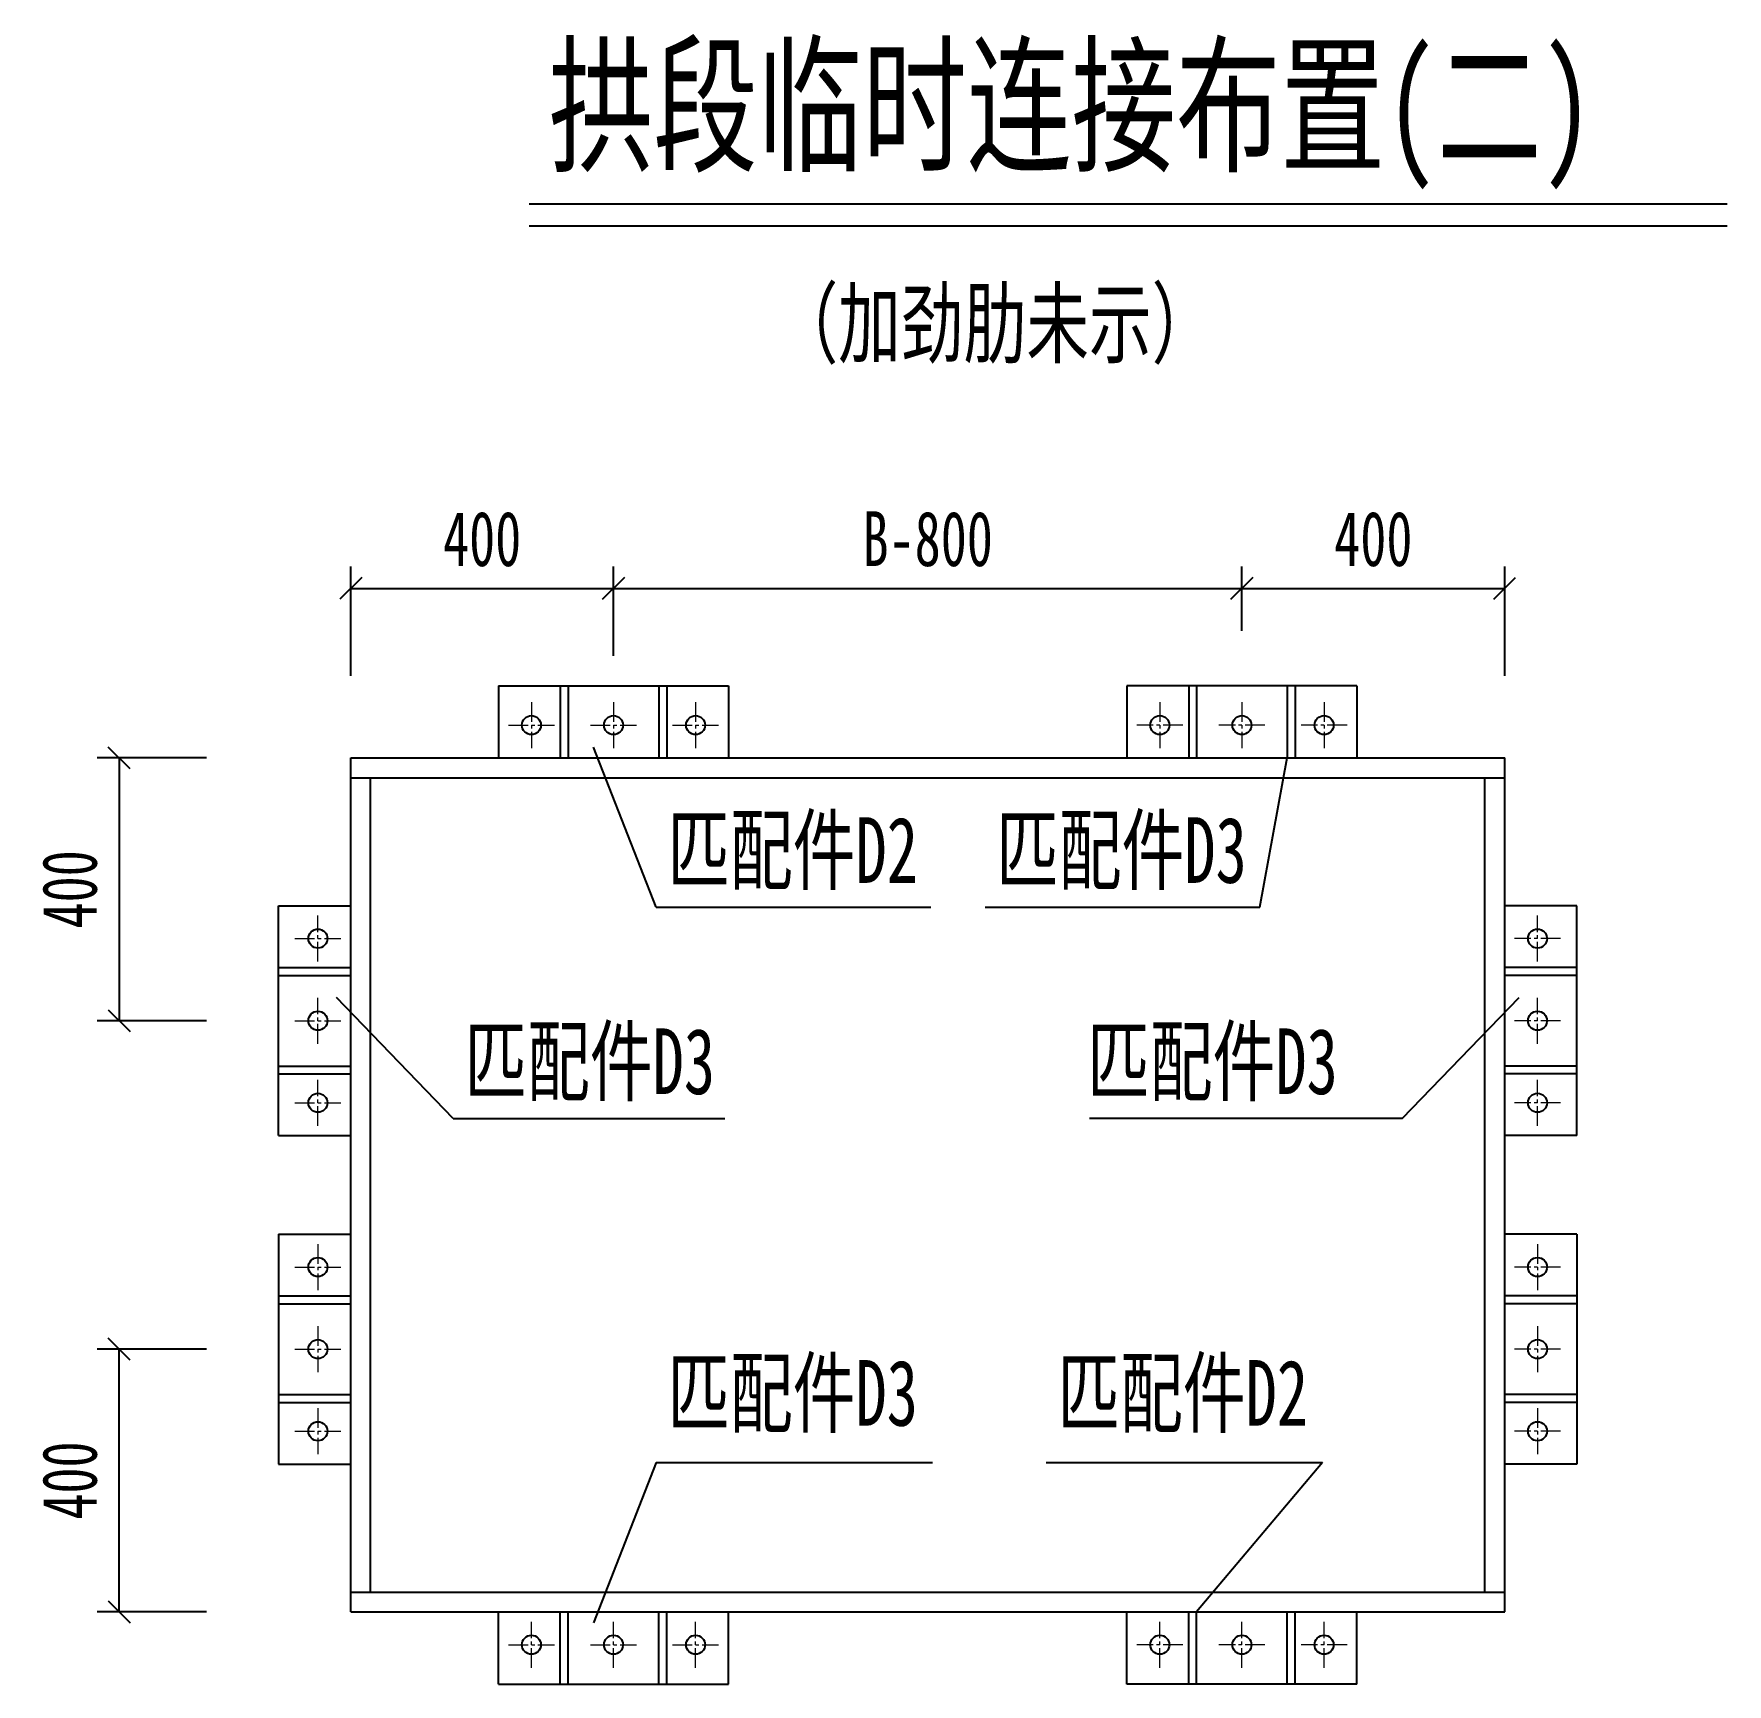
# Model space of a CAD drawing. Extents: x -51050 to 71428, y 3712 to 50864.
# Drawn here: x -51050 to -47184, y 5004 to 8773 of the extents above; entities that cross this region are included whole.
import ezdxf

# ---------------------------------------------------------------- set-up
doc = ezdxf.new("R2010")
doc.units = 0
doc.header["$LTSCALE"] = 100
doc.header["$MEASUREMENT"] = 0
doc.linetypes.add('CENTER2', pattern=[1.125, 0.75, -0.125, 0.125, -0.125])
doc.layers.get('0').update_dxf_attribs({"linetype": 'CONTINUOUS'})
doc.layers.get('DEFPOINTS').update_dxf_attribs({"color": 8, "linetype": 'CONTINUOUS'})
for name, color, linetype, lineweight in [('center', 2, 'CENTER2', 13), ('text', 7, 'CONTINUOUS', 15), ('轮廓线', 3, 'CONTINUOUS', 25)]:
    doc.layers.add(name, color=color, linetype=linetype, lineweight=lineweight)
doc.styles.get("Standard").update_dxf_attribs({"font": '仿宋_GB2312.ttf', "width": 0.7})
doc.styles.add('样式 1', font='仿宋_GB2312.ttf', dxfattribs={"width": 0.7})
doc.dimstyles.new('1', dxfattribs={"dimscale": 0, "dimtxt": 2.5, "dimasz": 1, "dimexe": 1, "dimexo": 2.5, "dimgap": 1, "dimtad": 1, "dimdec": 0, "dimlfac": 0.666667, "dimzin": 0, "dimdsep": 46, "dimtxsty": 'Standard', "dimblk": 'OBLIQUE', "dimcen": 0, "dimclrd": 256, "dimclre": 256, "dimadec": 0, "dimazin": 0, "dimtfac": 0.00144, "dimtdec": 0, "dimtofl": 0, "dimtmove": 2, "dimatfit": 3, "dimldrblk": 'OBLIQUE', "dimfxl": 4, "dimfxlon": 1, "dimtolj": 1, "dimtzin": 0, "dimarcsym": 0})

# ---------------------------------------------------------------- blocks, each defined once
blk = doc.blocks.new('_Oblique')
at = {"color": 0, "linetype": 'ByBlock', "lineweight": -2}
blk.add_line((-0.5, -0.5), (0.5, 0.5), dxfattribs=at)
blk = doc.blocks.new('*D57')
at = {"lineweight": -2, "ltscale": 200, "transparency": 16777216}
for p, q in [((-50326.8, 7306.6), (-50326.8, 7556.6)), ((-49726.8, 7409.3), (-49726.8, 7556.6)), ((-50326.8, 7506.6), (-49726.8, 7506.6))]:
    blk.add_line(p, q, dxfattribs=at)
at = {"layer": 'DEFPOINTS', "color": 0, "ltscale": 200, "transparency": 16777216}
for p in [(-49726.8, 7506.6), (-49726.8, 7284.3), (-50326.8, 7119.3)]:
    blk.add_point(p, dxfattribs=at)
at = {"lineweight": -2, "ltscale": 200, "transparency": 16777216, "xscale": 50, "yscale": 50, "zscale": 50, "rotation": 180}
blk.add_blockref('_Oblique', (-50326.8, 7506.6), dxfattribs=at)
at = {"lineweight": -2, "ltscale": 200, "transparency": 16777216, "xscale": 50, "yscale": 50, "zscale": 50}
blk.add_blockref('_Oblique', (-49726.8, 7506.6), dxfattribs=at)
at = {"color": 0, "ltscale": 200, "transparency": 16777216, "insert": (-50026.8, 7619.1), "char_height": 125, "attachment_point": 5, "style": '样式 1'}
blk.add_mtext('\\A1;400', dxfattribs=at)
blk = doc.blocks.new('*D58')
at = {"lineweight": -2, "ltscale": 200, "transparency": 16777216}
for p, q in [((-48291.7, 7409.3), (-48291.7, 7556.6)), ((-47691.7, 7306.6), (-47691.7, 7556.6)), ((-48291.7, 7506.6), (-47691.7, 7506.6))]:
    blk.add_line(p, q, dxfattribs=at)
at = {"layer": 'DEFPOINTS', "color": 0, "ltscale": 200, "transparency": 16777216}
for p in [(-47691.7, 7506.6), (-48291.7, 7284.3), (-47691.7, 7119.3)]:
    blk.add_point(p, dxfattribs=at)
at = {"lineweight": -2, "ltscale": 200, "transparency": 16777216, "xscale": 50, "yscale": 50, "zscale": 50, "rotation": 180}
blk.add_blockref('_Oblique', (-48291.7, 7506.6), dxfattribs=at)
at = {"lineweight": -2, "ltscale": 200, "transparency": 16777216, "xscale": 50, "yscale": 50, "zscale": 50}
blk.add_blockref('_Oblique', (-47691.7, 7506.6), dxfattribs=at)
at = {"color": 0, "ltscale": 200, "transparency": 16777216, "insert": (-47991.7, 7619.1), "char_height": 125, "attachment_point": 5, "style": '样式 1'}
blk.add_mtext('\\A1;400', dxfattribs=at)
blk = doc.blocks.new('*D59')
at = {"lineweight": -2, "ltscale": 200, "transparency": 16777216}
for p, q in [((-50655.9, 7119.3), (-50905.9, 7119.3)), ((-50855.9, 7119.3), (-50855.9, 6519.3)), ((-50655.9, 6519.3), (-50905.9, 6519.3))]:
    blk.add_line(p, q, dxfattribs=at)
at = {"layer": 'DEFPOINTS', "color": 0, "ltscale": 200, "transparency": 16777216}
for p in [(-50326.8, 7119.3), (-50855.9, 6519.3), (-50491.8, 6519.3)]:
    blk.add_point(p, dxfattribs=at)
at = {"lineweight": -2, "ltscale": 200, "transparency": 16777216, "xscale": 50, "yscale": 50, "zscale": 50}
for p, rotation in [((-50855.9, 7119.3), 90), ((-50855.9, 6519.3), 270)]:
    blk.add_blockref('_Oblique', p, dxfattribs=dict(at, rotation=rotation))
at = {"color": 0, "ltscale": 200, "transparency": 16777216, "insert": (-50968.4, 6819.3), "char_height": 125, "attachment_point": 5, "rotation": 90, "style": '样式 1'}
blk.add_mtext('\\A1;400', dxfattribs=at)
blk = doc.blocks.new('*D60')
at = {"lineweight": -2, "ltscale": 200, "transparency": 16777216}
for p, q in [((-50655.9, 5769.3), (-50905.9, 5769.3)), ((-50855.9, 5169.3), (-50855.9, 5769.3)), ((-50655.9, 5169.3), (-50905.9, 5169.3))]:
    blk.add_line(p, q, dxfattribs=at)
at = {"layer": 'DEFPOINTS', "color": 0, "ltscale": 200, "transparency": 16777216}
for p in [(-50855.9, 5769.3), (-50491.8, 5769.3), (-50326.8, 5169.3)]:
    blk.add_point(p, dxfattribs=at)
at = {"lineweight": -2, "ltscale": 200, "transparency": 16777216, "xscale": 50, "yscale": 50, "zscale": 50}
for p, rotation in [((-50855.9, 5769.3), 90), ((-50855.9, 5169.3), 270)]:
    blk.add_blockref('_Oblique', p, dxfattribs=dict(at, rotation=rotation))
at = {"color": 0, "ltscale": 200, "transparency": 16777216, "insert": (-50968.4, 5469.3), "char_height": 125, "attachment_point": 5, "rotation": 90, "style": '样式 1'}
blk.add_mtext('\\A1;400', dxfattribs=at)
blk = doc.blocks.new('*D95')
at = {"lineweight": -2, "ltscale": 200, "transparency": 16777216}
for p, q in [((-49726.8, 7352.9), (-49726.8, 7556.6)), ((-48291.7, 7409.3), (-48291.7, 7556.6)), ((-49726.8, 7506.6), (-48291.7, 7506.6))]:
    blk.add_line(p, q, dxfattribs=at)
at = {"layer": 'DEFPOINTS', "color": 0, "ltscale": 200, "transparency": 16777216}
for p in [(-48291.7, 7506.6), (-48291.7, 7284.3), (-49726.8, 7227.9)]:
    blk.add_point(p, dxfattribs=at)
at = {"lineweight": -2, "ltscale": 200, "transparency": 16777216, "xscale": 50, "yscale": 50, "zscale": 50, "rotation": 180}
blk.add_blockref('_Oblique', (-49726.8, 7506.6), dxfattribs=at)
at = {"lineweight": -2, "ltscale": 200, "transparency": 16777216, "xscale": 50, "yscale": 50, "zscale": 50}
blk.add_blockref('_Oblique', (-48291.7, 7506.6), dxfattribs=at)
at = {"color": 0, "ltscale": 200, "transparency": 16777216, "insert": (-49009.3, 7619.1), "char_height": 125, "attachment_point": 5, "style": '样式 1'}
blk.add_mtext('\\A1;B-800', dxfattribs=at)

msp = doc.modelspace()

# ---------------------------------------------------------------- linework, layer by layer
at = {"color": 6}
msp.add_line((-49919.1, 8384.4), (-47183.7, 8384.4), dxfattribs=at)
msp.add_line((-49919.1, 8334.4), (-47183.7, 8334.4))
at = {"ltscale": 4}
for p, q in [((-49629.3, 6778.6), (-49772.7, 7144.1)), ((-49629.3, 6778.6), (-49002.1, 6778.6)), ((-48878.4, 6778.6), (-48251.2, 6778.6)), ((-50092.6, 6296.2), (-50359.6, 6572.2)), ((-47925.9, 6296.2), (-47659, 6572.2)), ((-50092.6, 6296.2), (-49472.4, 6296.2)), ((-47925.9, 6296.2), (-48640, 6296.2)), ((-49629.3, 5510.1), (-49772.7, 5144.5)), ((-49629.3, 5510.1), (-48998.4, 5510.1)), ((-48738.6, 5510.1), (-48107.6, 5510.1)), ((-48107.6, 5510.1), (-48395.2, 5169.3))]:
    msp.add_line(p, q, dxfattribs=at)
at = {"color": 7}
msp.add_line((-48251.2, 6778.6), (-48188.2, 7119.3), dxfattribs=at)
at = {"layer": 'center', "linetype": 'CENTER2', "ltscale": 0.6}
for p, q in [((-49914.3, 7246.8), (-49914.3, 7141.8)), ((-49726.8, 7246.8), (-49726.8, 7141.8)), ((-49539.3, 7246.8), (-49539.3, 7141.8)), ((-48479.2, 7246.8), (-48479.2, 7141.8)), ((-48291.7, 7246.8), (-48291.7, 7141.8)), ((-48104.2, 7246.8), (-48104.2, 7141.8)), ((-49966.8, 7194.3), (-49861.8, 7194.3)), ((-49779.3, 7194.3), (-49674.3, 7194.3)), ((-49591.8, 7194.3), (-49486.8, 7194.3)), ((-48426.7, 7194.3), (-48531.7, 7194.3)), ((-48239.2, 7194.3), (-48344.2, 7194.3)), ((-48051.7, 7194.3), (-48156.7, 7194.3)), ((-50401.8, 6654.3), (-50401.8, 6759.3)), ((-47616.7, 6654.3), (-47616.7, 6759.3)), ((-50454.3, 6706.8), (-50349.3, 6706.8)), ((-47564.2, 6706.8), (-47669.2, 6706.8)), ((-50401.8, 6466.8), (-50401.8, 6571.8)), ((-47616.7, 6466.8), (-47616.7, 6571.8)), ((-50454.3, 6519.3), (-50349.3, 6519.3)), ((-47564.2, 6519.3), (-47669.2, 6519.3)), ((-50401.8, 6279.3), (-50401.8, 6384.3)), ((-47616.7, 6279.3), (-47616.7, 6384.3)), ((-50454.3, 6331.8), (-50349.3, 6331.8)), ((-47564.2, 6331.8), (-47669.2, 6331.8)), ((-50401.8, 6009.3), (-50401.8, 5904.3)), ((-47616.7, 6009.3), (-47616.7, 5904.3)), ((-50454.3, 5956.8), (-50349.3, 5956.8)), ((-47564.2, 5956.8), (-47669.2, 5956.8)), ((-50401.8, 5821.8), (-50401.8, 5716.8)), ((-47616.7, 5821.8), (-47616.7, 5716.8)), ((-50454.3, 5769.3), (-50349.3, 5769.3)), ((-47564.2, 5769.3), (-47669.2, 5769.3)), ((-50401.8, 5634.3), (-50401.8, 5529.3)), ((-47616.7, 5634.3), (-47616.7, 5529.3)), ((-50454.3, 5581.8), (-50349.3, 5581.8)), ((-47564.2, 5581.8), (-47669.2, 5581.8)), ((-49914.3, 5041.8), (-49914.3, 5146.8)), ((-49726.8, 5041.8), (-49726.8, 5146.8)), ((-49539.3, 5041.8), (-49539.3, 5146.8)), ((-48479.2, 5041.8), (-48479.2, 5146.8)), ((-48291.7, 5041.8), (-48291.7, 5146.8)), ((-48104.2, 5041.8), (-48104.2, 5146.8)), ((-49966.8, 5094.3), (-49861.8, 5094.3)), ((-49779.3, 5094.3), (-49674.3, 5094.3)), ((-49591.8, 5094.3), (-49486.8, 5094.3)), ((-48426.7, 5094.3), (-48531.7, 5094.3)), ((-48239.2, 5094.3), (-48344.2, 5094.3)), ((-48051.7, 5094.3), (-48156.7, 5094.3))]:
    msp.add_line(p, q, dxfattribs=at)
at = {"layer": '轮廓线', "ltscale": 4}
for p, q in [((-49989.3, 7284.3), (-49464.3, 7284.3)), ((-49989.3, 7284.3), (-49989.3, 7119.3)), ((-49848.3, 7284.3), (-49848.3, 7119.3)), ((-49830.3, 7284.3), (-49830.3, 7119.3)), ((-49623.3, 7284.3), (-49623.3, 7119.3)), ((-49605.3, 7284.3), (-49605.3, 7119.3)), ((-49464.3, 7284.3), (-49464.3, 7119.3)), ((-48029.2, 7284.3), (-48554.2, 7284.3)), ((-48554.2, 7284.3), (-48554.2, 7119.3)), ((-48413.2, 7284.3), (-48413.2, 7119.3)), ((-48395.2, 7284.3), (-48395.2, 7119.3)), ((-48188.2, 7284.3), (-48188.2, 7119.3)), ((-48170.2, 7284.3), (-48170.2, 7119.3)), ((-48029.2, 7284.3), (-48029.2, 7119.3)), ((-50491.8, 6256.8), (-50491.8, 6781.8)), ((-50491.8, 6781.8), (-50326.8, 6781.8)), ((-47526.7, 6781.8), (-47691.7, 6781.8)), ((-47526.7, 6256.8), (-47526.7, 6781.8)), ((-50491.8, 6640.8), (-50326.8, 6640.8)), ((-50491.8, 6622.8), (-50326.8, 6622.8)), ((-47526.7, 6640.8), (-47691.7, 6640.8)), ((-47526.7, 6622.8), (-47691.7, 6622.8)), ((-50491.8, 6415.8), (-50326.8, 6415.8)), ((-50491.8, 6397.8), (-50326.8, 6397.8)), ((-47526.7, 6415.8), (-47691.7, 6415.8)), ((-47526.7, 6397.8), (-47691.7, 6397.8)), ((-50491.8, 6256.8), (-50326.8, 6256.8)), ((-47526.7, 6256.8), (-47691.7, 6256.8)), ((-50491.8, 6031.8), (-50491.8, 5506.8)), ((-50491.8, 6031.8), (-50326.8, 6031.8)), ((-47526.7, 6031.8), (-47691.7, 6031.8)), ((-47526.7, 6031.8), (-47526.7, 5506.8)), ((-50491.8, 5890.8), (-50326.8, 5890.8)), ((-47526.7, 5890.8), (-47691.7, 5890.8)), ((-50491.8, 5872.8), (-50326.8, 5872.8)), ((-47526.7, 5872.8), (-47691.7, 5872.8)), ((-50491.8, 5665.8), (-50326.8, 5665.8)), ((-50491.8, 5647.8), (-50326.8, 5647.8)), ((-47526.7, 5665.8), (-47691.7, 5665.8)), ((-47526.7, 5647.8), (-47691.7, 5647.8)), ((-50491.8, 5506.8), (-50326.8, 5506.8)), ((-47526.7, 5506.8), (-47691.7, 5506.8)), ((-49989.3, 5004.3), (-49989.3, 5169.3)), ((-49848.3, 5004.3), (-49848.3, 5169.3)), ((-49830.3, 5004.3), (-49830.3, 5169.3)), ((-49623.3, 5004.3), (-49623.3, 5169.3)), ((-49605.3, 5004.3), (-49605.3, 5169.3)), ((-49464.3, 5004.3), (-49464.3, 5169.3)), ((-48554.2, 5004.3), (-48554.2, 5169.3)), ((-48413.2, 5004.3), (-48413.2, 5169.3)), ((-48395.2, 5004.3), (-48395.2, 5169.3)), ((-48188.2, 5004.3), (-48188.2, 5169.3)), ((-48170.2, 5004.3), (-48170.2, 5169.3)), ((-48029.2, 5004.3), (-48029.2, 5169.3)), ((-49989.3, 5004.3), (-49464.3, 5004.3)), ((-48029.2, 5004.3), (-48554.2, 5004.3))]:
    msp.add_line(p, q, dxfattribs=at)
at = {"layer": '轮廓线'}
for p, q in [((-50326.8, 5169.3), (-50326.8, 7119.3)), ((-50326.8, 7119.3), (-47691.7, 7119.3)), ((-47691.7, 5169.3), (-47691.7, 7119.3)), ((-50326.8, 7074.3), (-47691.7, 7074.3)), ((-50281.8, 5214.3), (-50281.8, 7074.3)), ((-47736.7, 5214.3), (-47736.7, 7074.3)), ((-50326.8, 5214.3), (-47691.7, 5214.3)), ((-50326.8, 5169.3), (-47691.7, 5169.3))]:
    msp.add_line(p, q, dxfattribs=at)
for centre in [(-49914.3, 7194.3), (-49726.8, 7194.3), (-49539.3, 7194.3), (-48479.2, 7194.3), (-48291.7, 7194.3), (-48104.2, 7194.3), (-50401.8, 6706.8), (-47616.7, 6706.8), (-50401.8, 6519.3), (-47616.7, 6519.3), (-50401.8, 6331.8), (-47616.7, 6331.8), (-50401.8, 5956.8), (-47616.7, 5956.8), (-50401.8, 5769.3), (-47616.7, 5769.3), (-50401.8, 5581.8), (-47616.7, 5581.8), (-49914.3, 5094.3), (-49726.8, 5094.3), (-49539.3, 5094.3), (-48479.2, 5094.3), (-48291.7, 5094.3), (-48104.2, 5094.3)]:
    msp.add_circle(centre, 21.7, dxfattribs=at)

# ---------------------------------------------------------------- texts
at = {"layer": 'text', "style": '样式 1', "width": 0.7}
for s, height, p in [('拱段临时连接布置(二)', 250, (-49874.7, 8484.4)), ('（加劲肋未示）', 150, (-49357, 8036.7)), ('匹配件D2', 150, (-49604, 6834.1)), ('匹配件D3', 150, (-48853.1, 6834.1)), ('匹配件D3', 150, (-50067.3, 6351.7)), ('匹配件D3', 150, (-48645.2, 6351.7)), ('匹配件D3', 150, (-49604, 5594.4)), ('匹配件D2', 150, (-48713.2, 5594.4))]:
    msp.add_text(s, height=height, dxfattribs=at).set_placement(p)

# ---------------------------------------------------------------- dimensions: what is measured, and where the dimension line sits
at = {"color": 0, "ltscale": 200}
for base, p1, p2, picture, middle in [((-49726.8, 7506.6), (-50326.8, 7119.3), (-49726.8, 7284.3), '*D57', (-50026.8, 7619.1)), ((-47691.7, 7506.6), (-48291.7, 7284.3), (-47691.7, 7119.3), '*D58', (-47991.7, 7619.1))]:
    dim = msp.add_linear_dim(base=base, p1=p1, p2=p2, dimstyle='1', override={"dimscale": 50, "dimtxsty": '样式 1'}, dxfattribs=at)
    dim.commit()
    dim.dimension.update_dxf_attribs({"geometry": picture, "text_midpoint": middle})
dim = msp.add_linear_dim(base=(-48291.7, 7506.6), p1=(-49726.8, 7227.9), p2=(-48291.7, 7284.3), text='B-800', dimstyle='1', override={"dimscale": 50, "dimtxsty": '样式 1'}, dxfattribs=at)
dim.commit()
dim.dimension.update_dxf_attribs({"geometry": '*D95', "text_midpoint": (-49009.3, 7619.1)})
for base, p1, p2, angle, picture, middle in [((-50855.9, 6519.3), (-50326.8, 7119.3), (-50491.8, 6519.3), 90, '*D59', (-50968.4, 6819.3)), ((-50855.9, 5769.3), (-50326.8, 5169.3), (-50491.8, 5769.3), 270, '*D60', (-50968.4, 5469.3))]:
    dim = msp.add_linear_dim(base=base, p1=p1, p2=p2, angle=angle, dimstyle='1', override={"dimscale": 50, "dimtxsty": '样式 1'}, dxfattribs=at)
    dim.commit()
    dim.dimension.update_dxf_attribs({"geometry": picture, "text_midpoint": middle})

doc.saveas('drawing.dxf')
